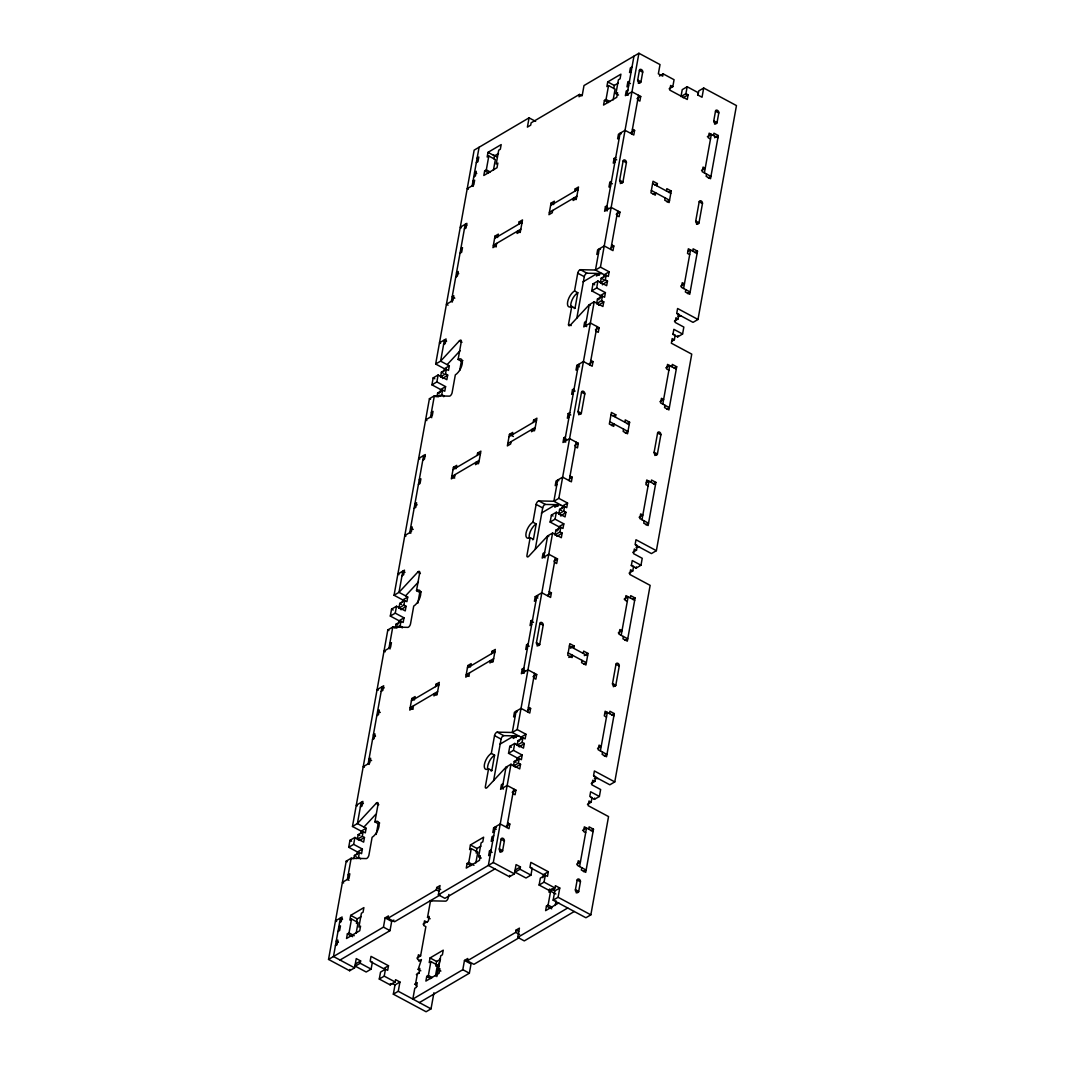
<?xml version="1.0" encoding="UTF-8"?>
<svg xmlns="http://www.w3.org/2000/svg" width="1065" height="1065" viewBox="0 0 1065 1065"><rect width="100%" height="100%" fill="white"/><g stroke="black" fill="none" stroke-linecap="round" stroke-linejoin="round"><path stroke-width="1.5" d="M433.934 992.74L431.032 1008.848L426.093 1011.75L393.331 994.178L398.27 991.275L399.934 982.023L395.568 979.68L395.155 981.997L390.203 984.899L379.286 979.041L380.538 972.105L385.477 969.19L387.66 970.361L388.499 965.742L371.019 956.37L370.194 960.989L372.377 962.161L371.126 969.11L366.187 972.012L355.271 966.155L360.21 963.253L360.622 960.936L356.256 958.593L354.592 967.845L349.653 970.748L328.539 959.419L346.218 861.159L351.157 858.244L366.227 858.59A2.769 1.225 -61.8 0 0 368.916 855.115L372.111 837.303A9.226 4.1 -61.8 0 0 378.994 826.373A9.226 4.1 -61.8 0 0 374.893 821.887L378.088 804.088A2.769 1.225 -61.8 0 0 376.171 803.33L357.401 823.564L352.462 826.467L361.195 831.153L366.134 828.25L357.401 823.564L361.208 802.371L363.405 803.543M348.708 847.287L353.66 844.372L362.393 849.058L357.454 851.973L348.708 847.287L349.959 840.338L354.911 837.436L363.644 842.122L364.47 837.503L362.286 836.331L357.347 839.233L359.531 840.405L364.47 837.503M352.462 826.467L387.82 629.934L392.759 627.032L407.828 627.365A2.769 1.225 -61.8 0 0 410.518 623.89L413.726 606.091A9.226 4.1 -61.8 0 0 420.595 595.149A9.226 4.1 -61.8 0 0 416.495 590.676L419.69 572.877A2.769 1.225 -61.8 0 0 417.773 572.105L399.002 592.34L394.063 595.255L402.796 599.941L407.735 597.026L399.002 592.34L402.823 571.146L405.006 572.318M390.322 616.063L395.261 613.16L403.994 617.846L399.055 620.749L390.322 616.063L391.561 609.127L396.513 606.225L405.246 610.911L406.071 606.278L403.888 605.106L398.949 608.022L400.174 608.674M394.063 595.255L429.421 398.709L434.36 395.807L449.43 396.14A2.769 1.225 -61.8 0 0 452.119 392.666L455.327 374.867A9.226 4.1 -61.8 0 0 462.197 363.937A9.226 4.1 -61.8 0 0 458.096 359.451L461.305 341.652A2.769 1.225 -61.8 0 0 459.374 340.88L440.604 361.128L435.665 364.03L444.398 368.716L449.337 365.814L440.604 361.128L444.424 339.935L446.608 341.106M431.924 384.838L436.863 381.936L445.596 386.622L440.657 389.524L431.924 384.838L433.162 377.902L438.114 375L446.847 379.686L447.673 375.066L445.49 373.895L440.551 376.797L441.922 377.529M435.665 364.03L474.151 150.152L529.065 117.856L535.615 121.37M353.66 844.372L354.911 837.436M395.261 613.16L396.513 606.225M436.863 381.936L438.114 375M479.09 147.25L472.154 185.789L473.246 186.375M353.806 858.883L354.432 855.421L359.371 852.519L361.554 853.691L362.393 849.058M357.347 839.233L358.173 834.614L363.125 831.698L365.308 832.87L366.134 828.25M395.355 627.964L396.034 624.197L400.986 621.294L403.169 622.466L403.994 617.846M398.949 608.022L399.774 603.389L404.727 600.487L406.91 601.658L407.735 597.026M436.97 396.739L437.635 392.985L442.587 390.07L444.771 391.241L445.596 386.622M440.551 376.797L441.389 372.178L446.328 369.262L448.511 370.434L449.337 365.814M356.988 854.569L357.454 851.973M360.782 833.469L361.195 831.153M398.536 623.637L399.055 620.749M401.026 609.766L406.071 606.278M402.384 602.244L402.796 599.941M440.138 392.413L440.657 389.524M442.627 378.541L447.673 375.066M443.985 371.033L444.398 368.716M356.069 858.59L358.546 857.139L359.371 852.519M362.286 836.331L363.125 831.698M396.446 628.097L400.147 625.914L400.986 621.294M403.888 605.106L404.727 600.487M438.048 396.872L441.749 394.702L442.587 390.07M445.49 373.895L446.328 369.262M360.622 858.883L358.546 857.139M402.171 627.951L402.33 627.085L400.147 625.914M443.772 396.739L443.932 395.874L441.749 394.702M351.517 919.028L349.027 932.9L347.376 933.872L346.538 938.491L359.73 930.743L360.556 926.124L358.905 927.082L361.408 913.211L363.059 912.239L363.884 907.62L350.704 915.368L349.866 920L351.517 919.028L358.066 922.543L356.136 933.326M488.808 156.009L486.319 169.881L484.668 170.839L483.829 175.472L497.009 167.724L497.848 163.091L496.197 164.063L498.7 150.192L500.337 149.22L501.176 144.6L487.996 152.348L487.158 156.968L488.808 156.009L495.358 159.524L493.414 170.307M356.429 923.515L357.254 918.882L361.208 916.566M493.987 158.951L494.546 155.863L498.5 153.533M349.653 970.748L349.879 969.443M376.225 834.441L378.168 823.644A9.226 4.1 -61.8 0 1 379.686 823.045M417.826 603.216L419.77 592.433A9.226 4.1 -61.8 0 1 421.287 591.821M459.707 370.46L461.371 361.208A9.226 4.1 -61.8 0 1 462.889 360.609M355.271 966.155L355.683 963.838L360.622 960.936M414.698 698.893L415.11 696.577L411.822 698.52L409.745 710.075L413.034 708.145L413.446 705.829M456.299 467.668L456.725 465.365L453.424 467.295L451.347 478.864L454.635 476.92L455.061 474.617M497.901 236.457L498.327 234.14L495.025 236.084L492.949 247.639L496.237 245.709L496.663 243.392M328.539 959.419L383.453 927.122L385.117 917.87L388.419 915.94L388.006 918.243L394.556 921.758L440.045 895.013M529.065 117.856L527.401 127.108L530.703 125.164L531.115 122.848L579.44 94.426L582.062 95.837M340.028 960.031L390.016 930.637L391.68 921.385L393.877 920.093M435.572 686.619L435.984 684.302L439.286 682.372L437.196 693.927L433.908 695.871L434.32 693.555L436.943 694.966M477.173 455.394L477.586 453.091L480.887 451.147L478.811 462.716L475.509 464.646L475.922 462.33L478.544 463.741M518.775 224.183L519.188 221.866L522.489 219.936L520.412 231.491L517.111 233.435L517.523 231.118L520.146 232.516M379.286 979.041L384.225 976.139L385.477 969.19M390.203 984.899L390.442 983.594M393.331 994.178L394.995 984.925L399.934 982.023M470.717 665.945L471.143 663.628L467.841 665.572L465.764 677.127L469.053 675.197L469.479 672.88M512.318 434.733L512.744 432.417L509.443 434.347L507.366 445.916L510.654 443.972L511.08 441.669M553.92 203.508L554.346 201.192L551.044 203.135L548.968 214.691L552.256 212.76L552.682 210.444M420.795 970.814L418.172 969.403L421.407 959.578L418.771 961.123M416.894 958.101L420.595 955.917L425.867 926.63L423.684 925.458L424.509 920.839L427.424 922.397M430.154 918.789L427.531 917.378L430.513 900.817L445.583 901.15A2.769 1.225 -61.8 0 0 448.272 897.675L448.844 894.48M388.006 918.243L436.331 889.821L436.743 887.504L440.045 885.574L438.381 894.826L444.93 898.341L494.906 868.934M579.44 94.426L579.027 96.742L582.329 94.798L583.993 85.546L638.907 53.25L660.02 64.579L658.356 73.818L662.723 76.161L663.149 73.858L674.065 79.715L672.814 86.651L669.113 88.834M435.478 975.899L437.422 965.103L430.872 961.589L428.37 975.46L426.732 976.432L425.894 981.065L439.073 973.303L439.912 968.684L438.261 969.656L440.883 971.054M438.261 969.656L440.764 955.784L442.401 954.812L443.24 950.18L430.06 957.941L429.222 962.56L430.872 961.589M491.591 653.67L492.003 651.354L495.305 649.424L493.228 660.979L489.927 662.923L490.339 660.606L492.962 662.017M533.192 422.446L533.605 420.143L536.906 418.199L534.83 429.767L531.528 431.698L531.941 429.395L534.563 430.793M574.794 191.234L575.207 188.918L578.508 186.987L576.431 198.543L573.13 200.486L573.542 198.17L576.165 199.581M440.564 959.126L436.61 961.455L435.771 966.075L437.422 965.103M436.823 976.618L440.018 958.899M475.855 862.916L477.799 852.12L471.249 848.605L468.746 862.49L467.109 863.449L466.27 868.082L479.45 860.32L480.288 855.701L478.638 856.673L481.26 858.07M478.638 856.673L481.14 842.801L482.778 841.829L483.616 837.197L470.437 844.958L469.598 849.577L471.249 848.605M613.147 99.897L615.091 89.101L608.541 85.586L606.038 99.458L604.401 100.43L603.562 105.049L616.741 97.301L617.58 92.682L615.929 93.64L618.552 95.051M615.929 93.64L618.419 79.769L620.07 78.797L620.908 74.177L607.729 81.925L606.89 86.558L608.541 85.586M517.191 711.859L516.099 711.274L512.278 732.48L517.217 729.565L525.964 734.251L521.011 737.166L512.278 732.48L497.209 732.134A2.769 1.225 -61.8 0 0 494.533 735.609L491.324 753.408A9.226 4.1 -61.8 0 0 484.442 764.351A9.226 4.1 -61.8 0 0 488.555 768.823L485.347 786.636A2.769 1.225 -61.8 0 0 487.264 787.394L506.035 767.159L510.987 764.244L519.72 768.93L520.545 764.311L518.362 763.139L513.423 766.041L515.606 767.213L520.545 764.311M558.792 480.648L557.701 480.062L553.88 501.256L558.832 498.353L567.565 503.039L562.613 505.942L553.88 501.256L538.81 500.923A2.769 1.225 -61.8 0 0 536.134 504.397L532.926 522.196A9.226 4.1 -61.8 0 0 526.043 533.126A9.226 4.1 -61.8 0 0 530.157 537.612L526.949 555.411A2.769 1.225 -61.8 0 0 528.866 556.183L547.636 535.935L552.589 533.033L561.322 537.719L562.147 533.086L559.964 531.914L555.025 534.83L555.704 535.189M571.173 325.597L568.55 324.186L571.759 306.387A9.226 4.1 -61.8 0 1 567.645 301.914A9.226 4.1 -61.8 0 1 574.528 290.971L577.736 273.173A2.769 1.225 -61.8 0 1 580.412 269.698L595.481 270.031L604.228 274.717L609.167 271.815L600.434 267.129L595.481 270.031L599.302 248.837L600.394 249.423M476.148 853.092L476.987 848.472L480.941 846.143M613.72 88.528L614.279 85.44L618.232 83.123M491.045 770.98A9.226 4.1 -61.8 0 0 491.83 770.581L494.599 755.165L491.324 753.408M532.646 539.755A9.226 4.1 -61.8 0 0 533.432 539.369L536.201 523.953L532.926 522.196M574.248 308.531A9.226 4.1 -61.8 0 0 575.033 308.144L577.802 292.729L574.528 290.971M493.614 780.578L501.082 739.123A2.769 1.225 -61.8 0 1 503.758 735.649L518.828 735.995M535.229 549.354L542.684 507.912A2.769 1.225 -61.8 0 1 545.36 504.437L560.43 504.77M576.831 318.142L584.286 276.687A2.769 1.225 -61.8 0 1 586.975 273.212L602.031 273.545M414.618 984.246L417.254 982.702L416.415 987.322L414.778 988.293L412.834 999.077L462.809 969.683L464.473 960.444L467.775 958.5L467.349 960.816L473.912 964.331L519.387 937.573M491.138 850.016L489.487 850.975L488.649 855.608L490.299 854.636M507.619 822.872L509.802 824.044L508.977 828.663L500.231 823.977L493.641 827.864L492.815 832.484L494.466 831.512M523.86 668.114L522.209 669.086L521.384 673.706L527.974 669.832L536.707 674.518L535.868 679.151L533.685 677.979M528.227 643.846L526.576 644.804L525.751 649.437L527.401 648.465M532.527 619.95L530.876 620.922L530.051 625.541L531.688 624.569M549.221 591.647L551.404 592.819L550.578 597.452L541.832 592.766L535.242 596.64L534.417 601.259L536.068 600.287M565.462 436.903L563.811 437.861L562.986 442.494L569.575 438.62L578.308 443.306L577.483 447.926L575.3 446.754M569.828 412.621L568.178 413.593L567.352 418.212L569.003 417.24M574.128 388.725L572.477 389.697L571.652 394.316L573.303 393.358M590.822 360.436L593.005 361.607L592.18 366.227L583.447 361.541L576.844 365.415L576.019 370.048L577.669 369.076M607.063 205.678L605.413 206.65L604.587 211.269L611.177 207.395L619.91 212.081L619.085 216.701L616.901 215.529M611.43 181.396L609.792 182.368L608.954 187.001L610.604 186.029M615.73 157.513L614.079 158.472L613.254 163.105L614.904 162.133M629.455 81.206L627.817 82.178L626.979 86.798L628.63 85.826M508.538 753.288L513.476 750.372L522.209 755.058L517.27 757.974L508.538 753.288L509.789 746.352L514.728 743.437L523.461 748.123L524.299 743.503L522.116 742.332L517.164 745.234L518.668 746.046M550.139 522.063L555.078 519.161L563.811 523.847L558.872 526.749L550.139 522.063L551.39 515.127L556.329 512.225L565.062 516.911L565.901 512.278L563.718 511.107L558.766 514.022L560.403 514.901M591.741 290.851L596.68 287.936L605.426 292.622L600.474 295.538L591.741 290.851L592.992 283.902L597.931 281L606.664 285.686L607.503 281.067L605.319 279.895L600.367 282.797L601.206 278.178L606.145 275.263L608.328 276.434L609.167 271.815M633.968 56.152L627.032 94.692L628.124 95.278M419.384 1002.591L469.359 973.197L471.023 963.958L464.473 960.444M516.299 737.526L513.676 736.115L513.263 738.431L516.552 736.501M557.9 506.301L555.278 504.903L554.865 507.22L558.153 505.276M599.502 275.089L596.879 273.678L596.467 275.995L599.755 274.051M438.381 894.826L493.295 862.517L510.987 764.244M513.476 750.372L514.728 743.437M517.217 729.565L552.589 533.033M555.078 519.161L556.329 512.225M558.832 498.353L594.19 301.808L602.923 306.494L603.762 301.874L601.579 300.703L596.626 303.605L597.452 304.044M596.68 287.936L597.931 281M600.434 267.129L638.907 53.25M513.423 766.041L514.262 761.422L519.201 758.52L521.384 759.691L522.209 755.058M517.164 745.234L518.003 740.614L522.942 737.712L525.125 738.884L525.964 734.251M555.025 534.83L555.863 530.197L560.802 527.295L562.986 528.466L563.811 523.847M558.766 514.022L559.604 509.389L564.543 506.487L566.726 507.659L567.565 503.039M596.626 303.605L597.465 298.985L602.404 296.083L604.587 297.255L605.426 292.622M499.964 850.908A2.463 1.784 59.5 0 0 501.602 851.72L502.147 851.574A1.558 1.132 59.5 0 0 502.573 850.908L504.357 840.991A2.077 1.504 59.5 0 0 503.039 838.368A2.077 1.504 59.5 0 0 501.082 839.233L499.299 849.151A1.558 1.132 59.5 0 0 499.432 850.11L499.964 850.922M536.441 642.688L539.729 644.445A2.077 1.504 59.5 0 1 537.772 645.297A2.077 1.504 59.5 0 1 536.441 642.688L539.915 623.424A2.077 1.504 59.5 0 1 541.859 622.572A2.077 1.504 59.5 0 1 543.19 625.182L539.729 644.445L537.093 646.002M578.055 411.476L581.33 413.233A2.077 1.504 59.5 0 1 579.373 414.085A2.077 1.504 59.5 0 1 578.055 411.476L581.517 392.2A2.077 1.504 59.5 0 1 583.46 391.348A2.077 1.504 59.5 0 1 584.791 393.957L581.33 413.233L578.694 414.778M619.657 180.251L622.932 182.008A2.077 1.504 59.5 0 1 620.975 182.861A2.077 1.504 59.5 0 1 619.657 180.251L623.118 160.988A2.077 1.504 59.5 0 1 625.075 160.123A2.077 1.504 59.5 0 1 626.393 162.745L622.932 182.008L620.296 183.553M637.682 80.061L640.957 81.819A2.077 1.504 59.5 0 1 639 82.671A2.077 1.504 59.5 0 1 637.682 80.061L639.466 70.13A1.558 1.132 59.5 0 1 639.892 69.465L640.584 69.318A2.463 1.784 59.5 0 1 642.208 70.263L642.608 70.929A1.558 1.132 59.5 0 1 642.741 71.901L640.957 81.819L638.321 83.363M516.751 760.863L517.27 757.974M519.254 746.991L524.299 743.503M520.545 739.762L521.011 737.166M557.155 536.294L562.147 533.086M558.3 529.931L558.872 526.749M560.802 516.059L565.901 512.278M562.147 508.538L562.613 505.942M598.756 305.069L603.762 301.874M599.901 298.706L600.474 295.538M602.404 284.834L607.503 281.067M603.749 277.326L604.228 274.717M506.78 827.492L513.716 788.965M518.362 763.139L519.201 758.52M522.116 742.332L522.942 737.712M527.588 711.886L534.524 673.346M548.395 596.28L555.318 557.74M559.964 531.914L560.802 527.295M563.718 511.107L564.543 506.487M569.189 480.661L576.125 442.135M589.997 365.055L596.933 326.516M601.579 300.703L602.404 296.083M605.319 279.895L606.145 275.263M610.791 249.45L617.727 210.91M631.598 133.844L638.534 95.304M503.053 783.734L501.415 784.692L500.577 789.325L507.166 785.451L515.899 790.137L515.074 794.756L512.891 793.585M528.426 707.266L530.61 708.438L529.771 713.057L521.038 708.371L514.448 712.245L513.61 716.878L515.26 715.906M544.654 552.509L543.017 553.481L542.178 558.1L548.768 554.226L557.514 558.912L556.676 563.531L554.492 562.36M570.028 476.042L572.211 477.213L571.373 481.833L562.639 477.147L556.05 481.034L555.211 485.653L556.862 484.681M586.269 321.284L584.618 322.256L583.78 326.888L590.369 323.001L599.116 327.687L598.277 332.32L596.094 331.148M611.63 244.817L613.813 245.988L612.974 250.621L604.241 245.935L597.651 249.809L596.826 254.429L598.463 253.47M632.424 129.211L634.607 130.383L633.782 135.015L625.048 130.329L618.459 134.203L617.62 138.823L619.271 137.851M627.871 90.072L626.22 91.044L625.381 95.664L631.971 91.79L640.717 96.476L639.879 101.095L637.695 99.924M496.383 827.478L495.292 826.893L488.356 865.419L509.469 876.748L509.709 875.443M509.469 876.748L514.408 873.846L516.072 864.594L520.439 866.937L520.026 869.253L515.087 872.155L526.004 878.013L530.956 875.111L532.194 868.175L530.011 867.003L530.849 862.37L548.315 871.742L547.49 876.375L545.307 875.204L540.354 878.106L539.116 885.042L550.033 890.899L554.971 887.997L555.384 885.681L559.764 888.024L558.1 897.276L553.148 900.178L585.91 917.75L590.849 914.848L608.541 816.575L588.146 805.646L588.985 801.013L591.168 802.185L591.994 797.565L589.81 796.394L590.649 791.774L599.382 796.46L600.633 789.524L591.9 784.838L592.726 780.206L594.909 781.377L595.748 776.758L593.564 775.586L594.39 770.967L614.771 781.896L650.143 585.364L629.748 574.421L630.587 569.802L632.77 570.973L633.595 566.34L631.412 565.169L632.251 560.549L640.984 565.235L642.235 558.3L633.502 553.614L634.327 548.994L636.511 550.166L637.349 545.533L635.166 544.361L635.991 539.742L656.373 550.672L691.744 354.139L671.363 343.21L672.188 338.577L674.371 339.748L675.21 335.129L673.027 333.957L673.852 329.325L682.585 334.011L683.837 327.075L675.104 322.389L675.929 317.769L678.112 318.941L678.951 314.321L676.768 313.15L677.593 308.517L697.988 319.46L736.461 105.581L703.699 88.009L698.76 90.911L697.974 95.251M515.087 872.155L515.5 869.839L520.439 866.937M467.349 960.816L515.686 932.381L516.099 930.078L519.401 928.134L517.736 937.386L524.286 940.901L574.261 911.507M573.769 648.345L574.181 646.029L569.815 643.686L567.738 655.241L572.105 657.584L572.517 655.281L568.803 657.451M615.37 417.121L615.783 414.804L611.416 412.461L609.34 424.03L613.706 426.373L614.119 424.056L611.643 425.507M656.972 185.896L657.385 183.593L653.018 181.25L650.941 192.805L655.308 195.148L655.721 192.832L653.244 194.296M542.817 877.733L543.376 874.658L548.315 871.742M581.983 660.353L581.57 662.67L585.936 665.013L588.013 653.444L583.647 651.101L583.234 653.417M623.584 429.128L623.171 431.445L627.538 433.788L629.615 422.233L625.248 419.89L624.836 422.193M665.186 197.917L664.773 200.233L669.139 202.576L671.216 191.008L666.85 188.665L666.437 190.981M539.116 885.042L544.055 882.139L545.307 875.204M687.165 86.744L682.226 89.646L680.974 96.582L685.913 93.68L687.165 86.744L698.081 92.602L697.668 94.905L702.035 97.248L703.699 88.009M685.913 93.68L688.11 94.852L687.271 99.471L669.805 90.099L670.63 85.48L672.814 86.651M555.837 893.988L550.605 891.179L548.102 905.05L546.452 906.022L545.626 910.642L558.806 902.894M549.513 889.062L548.954 892.15L550.605 891.179M550.033 890.899L550.259 889.595M553.148 900.178L554.812 890.926L559.764 888.024M555.211 905.476L556.05 900.857M577.523 892.523L578.228 892.377A1.558 1.132 59.5 0 0 578.654 891.711L580.438 881.793A2.077 1.504 59.7 0 0 579.107 879.184A2.077 1.504 59.7 0 0 577.163 880.036L575.38 889.954A1.558 1.132 59.5 0 0 575.499 890.912L575.899 891.578A2.463 1.784 59.5 0 0 577.523 892.523M579.586 866.551L586.522 828.011L582.568 830.341M600.394 750.932L607.316 712.405L604.68 713.949M612.521 683.504L615.796 685.261A2.077 1.504 59.6 0 1 613.853 686.113A2.077 1.504 59.6 0 1 612.521 683.504L615.996 664.227A2.077 1.504 59.4 0 1 617.94 663.375A2.077 1.504 59.4 0 1 619.271 665.984L615.796 685.261L613.334 686.712M621.188 635.326L628.124 596.786L624.17 599.116M641.995 519.72L648.931 481.18L646.295 482.725M654.123 452.279L657.398 454.036A2.077 1.504 59.6 0 1 655.454 454.888A2.077 1.504 59.6 0 1 654.123 452.279L657.598 433.016A2.077 1.504 59.4 0 1 659.541 432.15A2.077 1.504 59.4 0 1 660.872 434.773L657.398 454.036L654.935 455.487M662.789 404.101L669.725 365.575L665.771 367.891M683.597 288.495L690.533 249.956L687.897 251.513M695.725 221.054L698.999 222.811A2.077 1.504 59.6 0 1 697.056 223.677A2.077 1.504 59.6 0 1 695.725 221.054L699.199 201.791A2.077 1.504 59.4 0 1 701.143 200.939A2.077 1.504 59.4 0 1 702.474 203.548L698.999 222.811L696.537 224.276M704.391 172.889L711.327 134.35L707.373 136.679M713.763 120.864L717.038 122.621A2.077 1.504 59.6 0 1 715.081 123.473A2.077 1.504 59.6 0 1 713.763 120.864L715.547 110.946A1.558 1.132 59.5 0 1 715.96 110.281L716.505 110.121A2.463 1.784 59.5 0 1 718.156 110.933L718.689 111.732A1.558 1.132 59.5 0 1 718.822 112.704L717.038 122.621L714.562 124.073M581.77 867.722L581.357 870.025L585.723 872.368L593.485 829.209L589.118 826.866L588.705 829.182M602.577 752.103L602.151 754.419L606.531 756.762L614.292 713.603L609.926 711.26L609.513 713.577M623.371 636.497L622.958 638.814L627.325 641.157L635.086 597.998L630.72 595.654L630.307 597.958M644.179 520.891L643.766 523.195L648.132 525.538L655.894 482.378L651.527 480.035L651.114 482.352M664.973 405.272L664.56 407.589L668.927 409.932L676.701 366.773L672.321 364.43L671.909 366.746M685.78 289.667L685.367 291.983L689.734 294.326L697.495 251.167L693.129 248.824L692.716 251.127M706.574 174.061L706.162 176.377L710.528 178.72L718.303 135.548L713.936 133.205L713.51 135.521M590.622 797.312L594.443 799.362L594.669 798.058M631.132 565.502L636.045 568.138L636.271 566.846M674.917 335.462L677.646 336.926L677.886 335.621M447.154 364.643L460.067 350.731M405.552 595.854L418.465 581.943M363.95 827.079L375.679 814.432M477.147 158.033L478.797 157.074L477.959 161.694L476.321 162.665M632.024 66.949L630.374 67.92L629.548 72.54L631.199 71.568M473.752 176.923L475.403 175.951L476.228 171.332L474.577 172.29L476.761 173.462M472.993 181.157L474.631 180.185L473.805 184.817L467.215 188.691L468.307 189.277M659.435 76.041L663.149 73.858M637.003 98.659L640.717 96.476M683.158 97.754L688.11 94.852M464.393 228.948L466.044 227.977L466.869 223.357L460.28 227.231L461.371 227.817M630.906 132.566L634.607 130.383M460.852 248.598L462.503 247.626L461.664 252.259L460.027 253.217M494.613 238.387L522.076 222.239M550.632 205.452L578.095 189.29M520.825 229.175L493.361 245.323L496.277 246.894M549.38 212.388L576.844 196.226M455.727 277.113L457.364 276.141L458.203 271.522L456.552 272.494L458.735 273.665M714.588 137.731L718.303 135.548M654.908 185.044L657.385 183.593M616.209 214.265L619.91 212.081M701.516 170.44L705.23 168.27L703.046 167.099L702.208 171.718L710.954 176.404L708.318 177.948M668.753 192.459L671.216 191.008M666.903 201.804L669.539 200.247L651.341 190.489M443.586 344.554L445.237 343.582L446.062 338.963L439.472 342.837L440.564 343.423M611.337 247.453L613.813 245.988M582.968 281.866L596.879 273.678M594.19 301.808L589.251 304.723L570.481 324.958A2.769 1.225 -61.8 0 1 568.55 324.186M695.019 252.618L697.495 251.167M431.378 412.381L433.029 411.41L432.204 416.029L425.614 419.916L426.839 420.569M595.402 329.87L599.116 327.687M680.721 286.059L684.422 283.876L682.239 282.704L681.414 287.324L690.147 292.01L687.511 293.567M422.792 460.16L424.429 459.201L425.268 454.569L418.678 458.443L419.77 459.028M589.304 363.791L593.005 361.607M674.411 321.124L678.112 318.941M419.251 479.822L420.901 478.851L420.063 483.47L418.412 484.442M697.988 319.46L693.035 322.362L677.02 313.776M677.646 336.926L682.585 334.011M453.011 469.612L480.475 453.464M509.03 436.663L536.494 420.515M671.895 341.199L674.371 339.748M479.223 460.399L451.76 476.548L454.675 478.105M507.779 443.599L535.242 427.451M414.125 508.338L415.763 507.366L416.601 502.747L414.951 503.705L417.134 504.877M674.225 368.224L676.701 366.773M613.307 416.269L615.783 414.804M574.607 445.476L578.308 443.306M659.914 401.665L663.628 399.481L661.445 398.31L660.606 402.929L669.339 407.615L666.703 409.173M627.139 423.684L629.615 422.233M625.301 433.016L627.937 431.471L609.739 421.7M401.984 575.779L403.635 574.807L404.46 570.174L397.871 574.062L398.962 574.647M569.735 478.664L572.211 477.213M541.366 513.09L555.278 504.903M653.417 483.843L655.894 482.378M389.777 643.593L391.427 642.634L390.602 647.254L384.012 651.128L385.237 651.793M553.8 561.095L557.514 558.912M639.12 517.27L642.821 515.087L640.637 513.916L639.812 518.548L648.545 523.235L645.909 524.779M381.19 691.385L382.828 690.413L383.666 685.793L377.077 689.667L378.168 690.253M547.703 595.002L551.404 592.819M632.81 552.336L636.511 550.166M656.373 550.672L651.434 553.587L635.419 544.987M376.81 715.667L378.461 714.695L379.3 710.062L377.649 711.034L380.272 712.445M636.045 568.138L640.984 565.235M411.41 700.837L438.86 684.675M467.429 667.888L494.892 651.74M629.069 573.156L632.77 570.973M437.622 691.611L410.158 707.772L413.074 709.33M493.641 658.676L466.177 674.824L469.093 676.381M372.51 739.549L374.161 738.591L375 733.958L373.349 734.93L375.532 736.101M632.623 599.449L635.086 597.998M570.467 648.212L574.181 646.029M532.993 676.701L536.707 674.518M618.312 632.876L622.027 630.706L619.843 629.535L619.005 634.154L627.738 638.84L625.102 640.398M584.299 655.627L588.013 653.444M583.7 664.24L586.336 662.683L568.138 652.925M360.383 806.99L362.033 806.019L362.859 801.399L356.269 805.273L357.361 805.859M528.134 709.889L530.61 708.438M499.765 744.302L513.676 736.115M611.816 715.054L614.292 713.603M348.175 874.818L349.826 873.846L349.001 878.479L342.397 882.352L343.636 883.005M512.198 792.307L515.899 790.137M597.518 748.495L601.219 746.312L599.036 745.141L598.211 749.76L606.944 754.446L604.308 756.004M339.575 922.61L341.226 921.638L342.065 917.005L335.475 920.892L336.567 921.478M506.101 826.227L509.802 824.044M338.816 926.843L340.467 925.871L339.629 930.504L337.991 931.462M493.694 835.759L492.043 836.717L491.218 841.35L492.869 840.378M591.208 783.56L594.909 781.377M335.422 945.72L337.072 944.761L337.898 940.129L336.247 941.101L338.43 942.272M614.771 781.896L609.832 784.798L593.817 776.212M499.991 852.173L502.627 850.616L499.352 848.858M594.443 799.362L599.382 796.46M587.454 804.368L591.168 802.185M427.531 917.378L429.182 916.419L428.343 921.039L423.071 924.14M591.022 830.66L593.485 829.209M388.499 965.742L383.546 968.644L370.447 961.615M576.711 864.101L580.425 861.918L578.242 860.746L577.403 865.379L586.136 870.065L583.5 871.609M418.172 969.403L419.823 968.444L418.984 973.064L416.348 974.608M576.232 892.883L578.708 891.432L575.433 889.674M517.736 937.386L567.712 907.992M677.62 316.025L681.387 316.119M636.018 547.25L639.785 547.33M594.416 778.475L598.184 778.555M639.413 70.423L642.688 72.18M715.494 111.226L718.769 112.983M627.817 82.178L630.44 83.576M717.877 137.864L709.144 133.178L708.318 137.798L710.501 138.969M607.729 81.925L614.279 85.44M606.038 99.458L609.979 101.574M604.401 100.43L608.328 102.533M621.188 133.817L620.096 133.232L606.238 210.298L607.33 210.883M623.118 160.988L626.393 162.745M699.199 201.791L702.474 203.548M614.079 158.472L616.702 159.883M652.592 183.553L670.79 193.311M609.792 182.368L612.402 183.779M697.082 253.47L688.349 248.784L687.511 253.417L689.694 254.588M575.207 188.918L577.829 190.329M605.413 206.65L608.035 208.048M493.162 154.798L497.382 157.061M487.996 152.348L494.546 155.863M551.044 203.135L553.667 204.533M486.319 169.881L490.246 171.984M484.668 170.839L488.595 172.956M519.188 221.866L521.81 223.277M601.206 278.178L603.389 279.35M580.412 269.698L586.975 273.212M601.192 283.237L602.564 283.969M577.736 273.173L584.286 276.687M592.992 283.902L594.629 284.781M495.025 236.084L497.648 237.482M672.734 334.29L673.826 334.876M466.856 225.194L465.219 224.316L451.36 301.395L452.452 301.981M597.465 298.985L598.969 299.784M597.998 304.337L598.81 304.776M590.343 305.309L589.251 304.723L585.431 325.917L586.655 326.569M571.759 306.387L575.033 308.144M676.275 369.089L667.542 364.403L666.717 369.022L668.9 370.194M454.808 298.173L452.186 296.776L453.836 295.804L452.998 300.423L446.408 304.297L448.046 305.176M579.586 365.042L578.495 364.456L564.636 441.522L565.728 442.108M576.844 365.415L579.466 366.826M581.517 392.2L584.791 393.957M657.598 433.016L660.872 434.773M572.477 389.697L575.1 391.108M610.977 414.764L629.189 424.536M459.374 340.88L461.997 342.291M568.178 413.593L570.8 414.991M458.096 359.451L461.371 361.208M655.481 484.695L646.748 480.009L645.909 484.628L648.092 485.8M533.605 420.143L536.228 421.54M441.389 372.178L443.426 373.269M563.811 437.861L566.434 439.273M433.162 377.902L434.8 378.781M437.635 392.985L439.273 393.864M509.443 434.347L513.37 436.464M435.998 396.686L434.36 395.807L430.553 417.001L431.778 417.666M429.421 398.709L430.513 399.295M477.586 453.091L480.209 454.489M559.604 509.389L561.788 510.561M538.81 500.923L545.36 504.437M536.134 504.397L542.684 507.912M551.39 515.127L553.028 516.006M453.424 467.295L456.046 468.707M425.255 456.419L423.617 455.54L409.745 532.606L410.837 533.192M555.863 530.197L557.221 530.929M556.529 535.628L557.208 536.001M548.728 536.52L547.636 535.935L543.829 557.128L545.054 557.794M530.157 537.612L533.432 539.369M634.673 600.301L625.94 595.615L625.102 600.247L627.298 601.419M413.207 529.398L410.584 527.987L412.235 527.015L411.396 531.648L404.806 535.522L405.898 536.108M537.985 596.254L536.893 595.668L523.022 672.747L524.113 673.333M535.242 596.64L537.865 598.051M539.915 623.424L543.19 625.182M615.996 664.227L619.271 665.984M530.876 620.922L533.498 622.319M569.376 645.989L587.574 655.747M417.773 572.105L420.395 573.516M526.576 644.804L529.198 646.215M416.495 590.676L419.77 592.433M613.879 715.92L605.133 711.234L604.308 715.853L606.491 717.025M492.003 651.354L494.626 652.765M399.774 603.389L401.691 604.414M522.209 669.086L524.832 670.497M391.561 609.127L393.198 610.005M396.034 624.197L397.817 625.155M467.841 665.572L470.464 666.983M394.396 627.911L392.759 627.032L388.951 648.226L390.176 648.878M387.82 629.934L388.911 630.52M435.984 684.302L438.607 685.714M518.003 740.614L519.227 741.267M497.209 732.134L503.758 735.649M494.533 735.609L501.082 739.123M509.789 746.352L511.426 747.231M411.822 698.52L414.445 699.931M384.199 687.937L382.015 686.765L368.144 763.831L369.236 764.417M514.262 761.422L516.032 762.38M507.126 767.745L506.035 767.159L502.227 788.353L503.452 789.005M488.555 768.823L491.83 770.581M593.072 831.525L584.339 826.839L583.5 831.459L585.683 832.63M371.605 760.61L368.983 759.212L370.633 758.24L369.795 762.86L363.205 766.733L364.297 767.319M493.641 827.864L496.263 829.262M501.082 839.233L504.357 840.991M577.163 880.036L580.438 881.793M530.277 867.629L543.376 874.658M489.487 850.975L492.11 852.386M520.026 869.253L530.956 875.111M544.055 882.139L554.971 887.997M470.437 844.958L476.987 848.472M552.402 888.929L555.025 890.327M551.271 889.022L554.812 890.926M493.295 862.517L514.408 873.846M558.1 897.276L590.849 914.848M376.171 803.33L378.794 804.727M468.746 862.49L473.992 865.299M548.102 905.05L552.029 907.154M467.109 863.449L471.036 865.565M546.452 906.022L551.697 908.831M374.893 821.887L378.168 823.644M358.173 834.614L359.81 835.493M349.959 840.338L351.596 841.217M436.743 887.504L440.684 889.621M516.099 930.078L518.722 931.476M436.331 889.821L438.953 891.232M515.686 932.381L519.614 934.498M354.432 855.421L356.203 856.366M352.249 858.829L351.157 858.244L347.35 879.437L348.987 880.316M429.967 900.524L431.605 901.403M346.218 861.159L347.31 861.745M385.117 917.87L391.68 921.385M383.453 927.122L390.016 930.637M462.809 969.683L469.359 973.197M350.704 915.368L357.254 918.882M430.06 957.941L436.61 961.455M420.595 955.917L418.412 954.746L417.587 959.379L420.489 960.936M342.597 919.148L340.414 917.977L333.478 956.516L354.592 967.845M349.027 932.9L354.259 935.709M428.37 975.46L432.31 977.577M347.376 933.872L352.622 936.681M426.732 976.432L430.659 978.549M360.21 963.253L371.126 969.11M384.225 976.139L395.155 981.997M392.266 983.461L394.995 984.925M398.27 991.275L431.032 1008.848M419.144 973.104A2.077 1.504 59.4 0 0 417.334 974.036L415.55 983.954A1.558 1.132 59.5 0 0 415.683 984.912L416.215 985.724A2.463 1.784 59.5 0 0 416.934 986.27M487.69 769.276A9.226 4.1 -61.8 0 1 494.599 755.165M529.412 538.437A9.226 4.1 -61.8 0 1 530.703 530.703A9.226 4.1 -61.8 0 1 536.201 523.953M571.013 307.213A9.226 4.1 -61.8 0 1 572.304 299.478A9.226 4.1 -61.8 0 1 577.802 292.729"/></g></svg>
